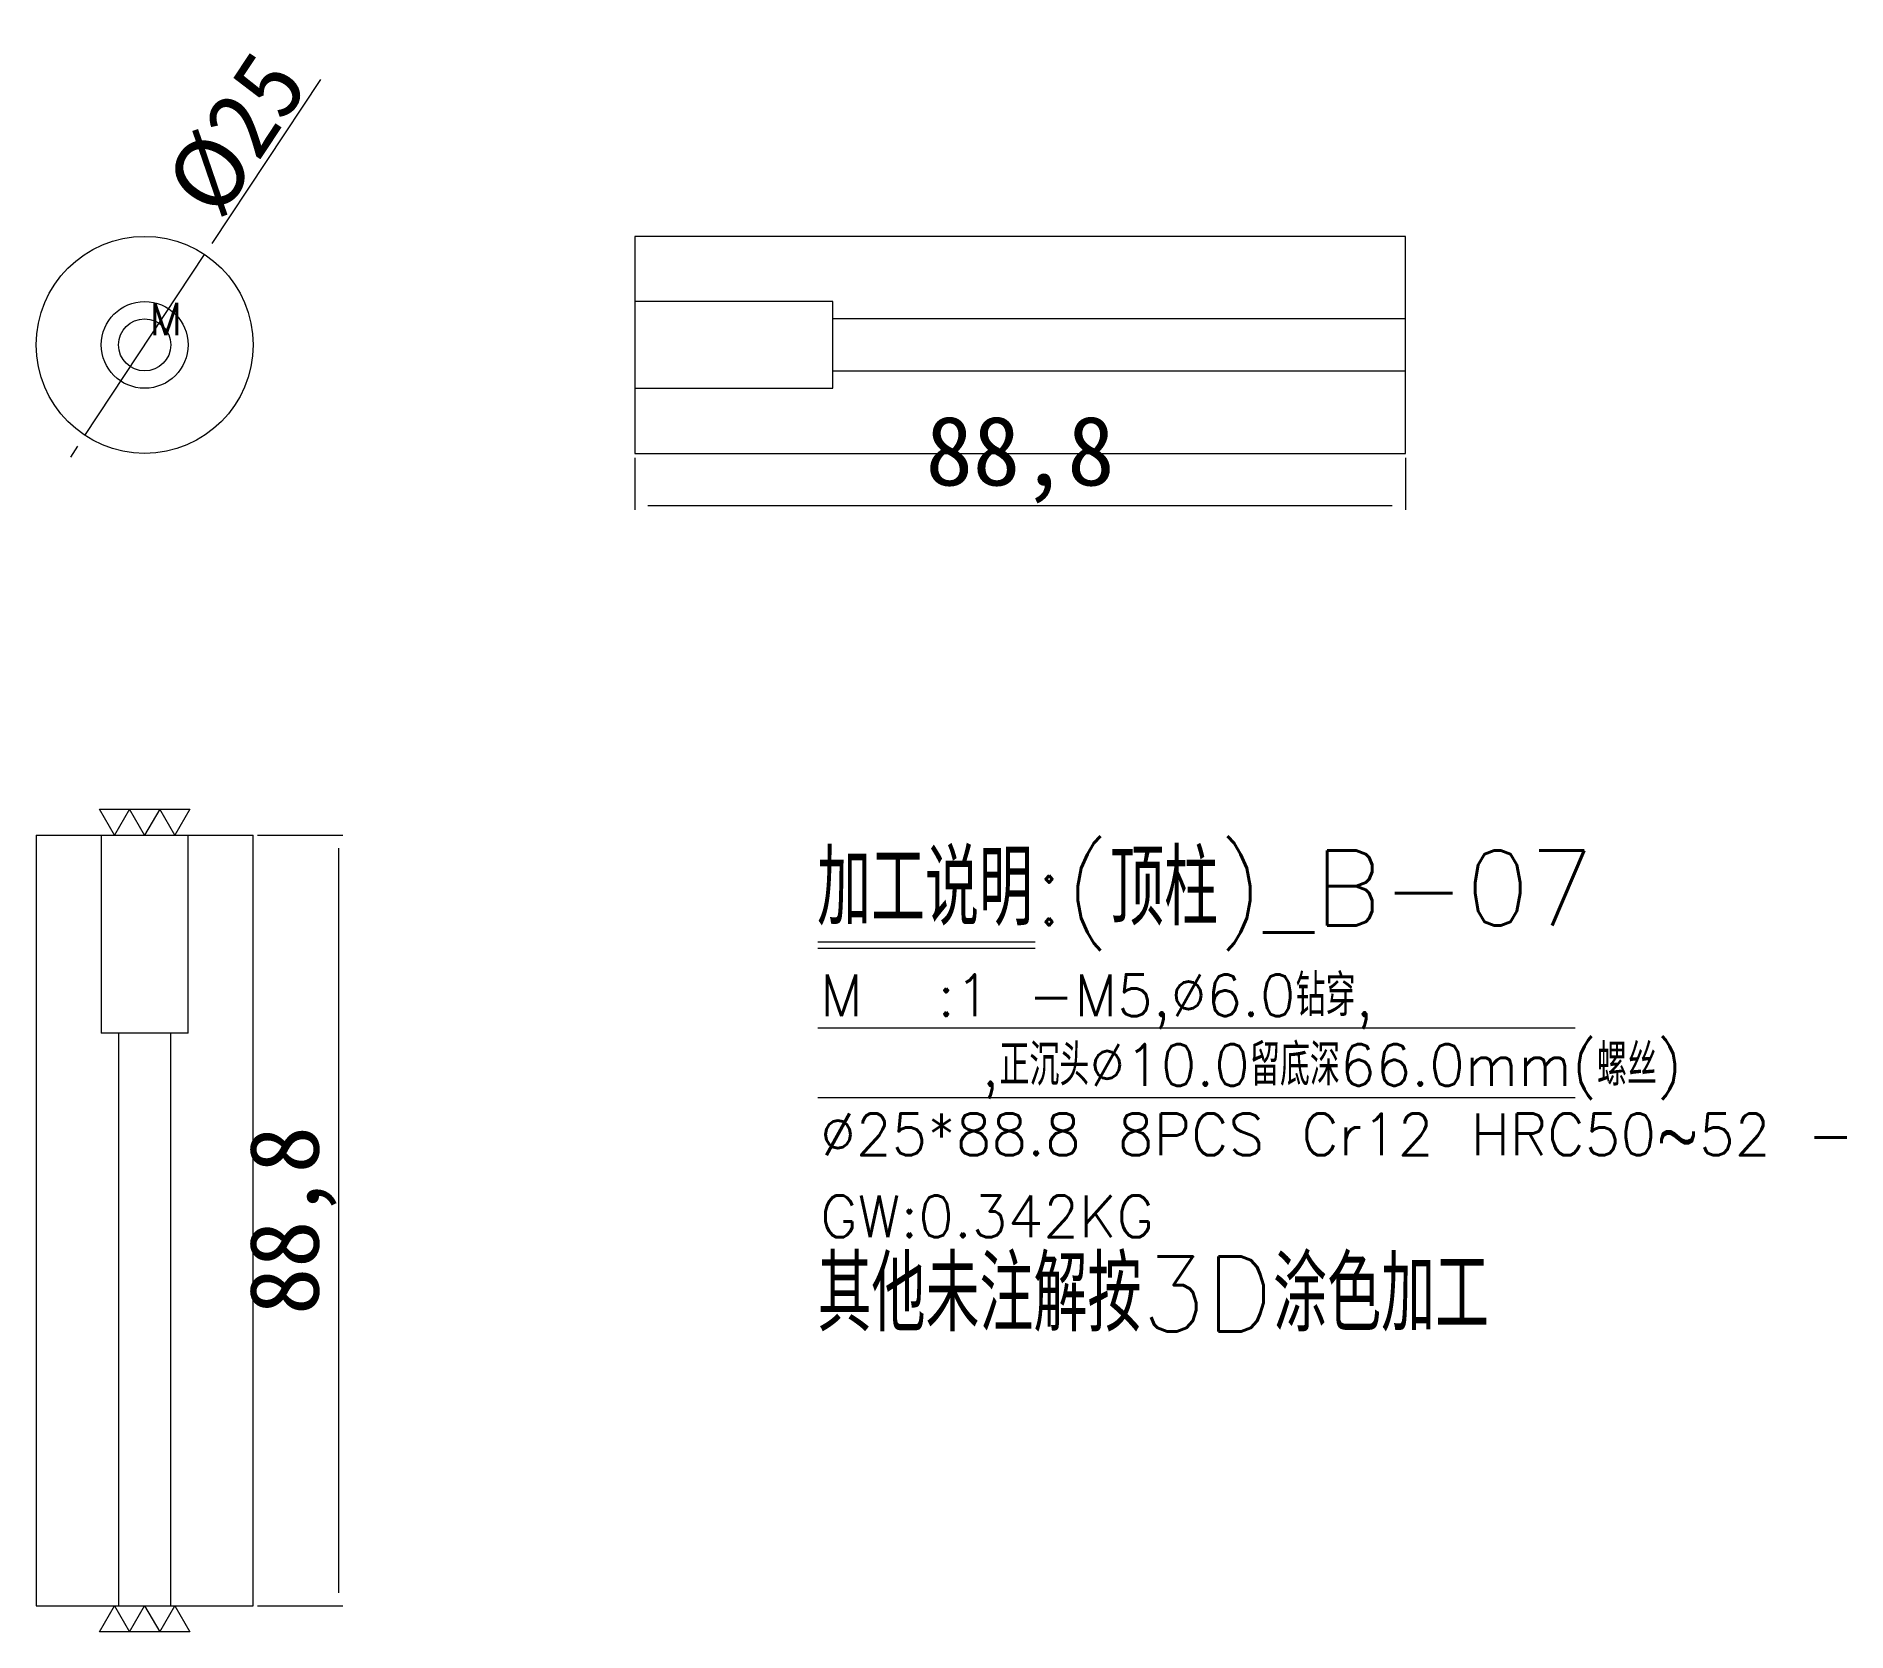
# Model space of a CAD drawing. Header units: millimetres. Extents: x 10 to 219, y 70720 to 70903.
import ezdxf

# ---------------------------------------------------------------- set-up
doc = ezdxf.new("R2010")
doc.units = ezdxf.units.MM
doc.linetypes.add('DASHED', pattern=[0])
doc.layers.add('dim', color=4, linetype='Continuous')
doc.layers.add('UB', color=7, linetype='Continuous')
doc.styles.add('_PUG_ERP', font='txt')
doc.styles.add('chinesef_fs', font='txt.shx', dxfattribs={"bigfont": 'gbcbig.shx'})
doc.dimstyles.new('_PUG_ERP', dxfattribs={"dimtxt": 8, "dimasz": 1.5, "dimexe": 0.5, "dimexo": 0.5, "dimgap": 0.5, "dimtad": 1, "dimtxsty": '_PUG_ERP', "dimblk": 'CLOSEDBLANK', "dimcen": 0, "dimclrd": 4, "dimclre": 4, "dimclrt": 3, "dimazin": 3, "dimtfac": 1, "dimtmove": 0, "dimatfit": 3, "dimldrblk": 'CLOSEDBLANK', "dimlwd": 9, "dimlwe": 9})

# ---------------------------------------------------------------- blocks, each defined once
blk = doc.blocks.new('*D733')
at = {"layer": 'Defpoints', "color": 0}
for p in [(35.16, 70811.37), (35.16, 70722.57), (45.01, 70722.57)]:
    blk.add_point(p, dxfattribs=at)
at = {"layer": 'dim', "color": 4, "lineweight": 9}
for p, q in [((35.66, 70811.37), (45.51, 70811.37)), ((45.01, 70809.87), (45.01, 70724.07)), ((35.66, 70722.57), (45.51, 70722.57))]:
    blk.add_line(p, q, dxfattribs=at)
at = {"layer": 'dim', "color": 3, "lineweight": 13, "insert": (39.75, 70766.97), "char_height": 8, "attachment_point": 5, "rotation": 90, "style": '_PUG_ERP'}
blk.add_mtext('88,8', dxfattribs=at)
blk = doc.blocks.new('_ClosedBlank')
blk = doc.blocks.new('*D734')
at = {"layer": 'Defpoints', "color": 0}
for p in [(79.16, 70855.37), (167.96, 70855.37), (167.96, 70849.37)]:
    blk.add_point(p, dxfattribs=at)
at = {"layer": 'dim', "color": 4, "lineweight": 9}
for p, q in [((79.16, 70854.87), (79.16, 70848.87)), ((167.96, 70854.87), (167.96, 70848.87)), ((80.66, 70849.37), (166.46, 70849.37))]:
    blk.add_line(p, q, dxfattribs=at)
at = {"layer": 'dim', "color": 3, "lineweight": 13, "insert": (123.56, 70854.64), "char_height": 8, "attachment_point": 5, "style": '_PUG_ERP'}
blk.add_mtext('88,8', dxfattribs=at)
blk = doc.blocks.new('*D735')
at = {"layer": 'Defpoints', "color": 0}
for p in [(29.56, 70878.3), (15.76, 70857.45)]:
    blk.add_point(p, dxfattribs=at)
at = {"layer": 'dim', "color": 4, "lineweight": 9}
for p, q in [((42.91, 70898.47), (30.39, 70879.55)), ((15.76, 70857.45), (29.56, 70878.3)), ((14.93, 70856.2), (14.11, 70854.95))]:
    blk.add_line(p, q, dxfattribs=at)
at = {"layer": 'dim', "color": 3, "lineweight": 13, "insert": (33.31, 70892.12), "char_height": 8, "attachment_point": 5, "rotation": 56.5023, "style": '_PUG_ERP'}
blk.add_mtext('%%c25', dxfattribs=at)

msp = doc.modelspace()

# ---------------------------------------------------------------- linework, layer by layer
at = {"layer": 'dim', "color": 8, "linetype": 'Continuous', "lineweight": 13}
for p, q in [((100.259, 70799.092), (125.297, 70799.092)), ((100.259, 70798.37), (125.297, 70798.37)), ((100.259, 70789.154), (187.516, 70789.154)), ((100.259, 70781.141), (187.516, 70781.141))]:
    msp.add_line(p, q, dxfattribs=at)
at = {"layer": 'dim', "lineweight": 13}
for points in [[(27.856, 70814.374), (26.124, 70811.374), (24.392, 70814.374), (22.66, 70811.374), (20.928, 70814.374), (19.196, 70811.374), (17.464, 70814.374), (27.856, 70814.374)], [(17.464, 70719.574), (19.196, 70722.574), (20.928, 70719.574), (22.66, 70722.574), (24.392, 70719.574), (26.124, 70722.574), (27.856, 70719.574), (17.464, 70719.574)]]:
    msp.add_lwpolyline(points, close=True, dxfattribs=at)
at = {"layer": 'UB', "color": 21, "linetype": 'Continuous', "lineweight": 13}
for p, q in [((167.96, 70880.374), (79.16, 70880.374)), ((79.16, 70880.374), (79.16, 70855.374)), ((167.96, 70855.374), (167.96, 70880.374)), ((79.16, 70855.374), (167.96, 70855.374)), ((10.16, 70811.374), (10.16, 70722.574)), ((10.16, 70811.374), (35.16, 70811.374)), ((35.16, 70722.574), (35.16, 70811.374)), ((10.16, 70722.574), (35.16, 70722.574))]:
    msp.add_line(p, q, dxfattribs=at)
at = {"layer": 'UB', "color": 31, "linetype": 'DASHED', "lineweight": 13, "ltscale": 0.255032}
for p, q in [((101.96, 70872.874), (79.16, 70872.874)), ((101.96, 70867.874), (101.96, 70872.874)), ((167.96, 70870.877), (101.96, 70870.877)), ((101.96, 70862.874), (101.96, 70867.874)), ((101.96, 70864.87), (167.96, 70864.87)), ((79.16, 70862.874), (101.96, 70862.874)), ((17.66, 70811.374), (17.66, 70788.574)), ((27.66, 70788.574), (27.66, 70811.374)), ((27.66, 70788.574), (17.66, 70788.574)), ((19.657, 70788.574), (19.657, 70722.574)), ((25.664, 70722.574), (25.664, 70788.574))]:
    msp.add_line(p, q, dxfattribs=at)
at = {"layer": 'UB', "color": 42, "linetype": 'Continuous', "lineweight": 13}
for radius in [12.5, 5, 3.003]:
    msp.add_circle((22.66, 70867.874), radius, dxfattribs=at)

# ---------------------------------------------------------------- texts
at = {"layer": 'dim', "color": 4, "lineweight": 13, "style": 'chinesef_fs'}
for s, height, p in [('M', 3.7, (23.189, 70869.011)), ('加工说明:(顶柱)_B-07', 8.64, (100.157, 70800.973)), ('M  :1 -M5,%%c6.0钻穿,', 4.8, (100.513, 70790.52)), ('    ,正沉头%%c10.0留底深66.0mm(螺丝)', 4.8, (100.513, 70782.506)), ('%%c25*88.8 8PCS Cr12 HRC50~52 - ', 4.8, (100.513, 70774.493)), ('GW:0.342KG ', 4.8, (100.513, 70765.036))]:
    msp.add_text(s, height=height, dxfattribs=at).set_placement(p)
at = {"layer": 'dim', "color": 21, "lineweight": 13, "style": 'chinesef_fs'}
msp.add_text('其他未注解按3D涂色加工', height=8.64, dxfattribs=at).set_placement((100.221, 70754.18))

# ---------------------------------------------------------------- dimensions: what is measured, and where the dimension line sits
at = {"layer": 'dim', "color": 1, "lineweight": 13}
dim = msp.add_diameter_dim_2p(p1=(15.761, 70857.45), p2=(29.559, 70878.298), dimstyle='_PUG_ERP', dxfattribs=at)
dim.commit()
dim.dimension.update_dxf_attribs({"geometry": '*D735', "text_midpoint": (33.31, 70892.118)})
at = {"layer": 'dim', "lineweight": 13}
dim = msp.add_linear_dim(base=(167.96, 70849.374), p1=(79.16, 70855.374), p2=(167.96, 70855.374), dimstyle='_PUG_ERP', dxfattribs=at)
dim.commit()
dim.dimension.update_dxf_attribs({"geometry": '*D734', "text_midpoint": (123.56, 70854.636)})
dim = msp.add_linear_dim(base=(45.014, 70722.574), p1=(35.16, 70811.374), p2=(35.16, 70722.574), angle=90, dimstyle='_PUG_ERP', dxfattribs=at)
dim.commit()
dim.dimension.update_dxf_attribs({"geometry": '*D733', "text_midpoint": (39.752, 70766.974)})

doc.saveas('drawing.dxf')
